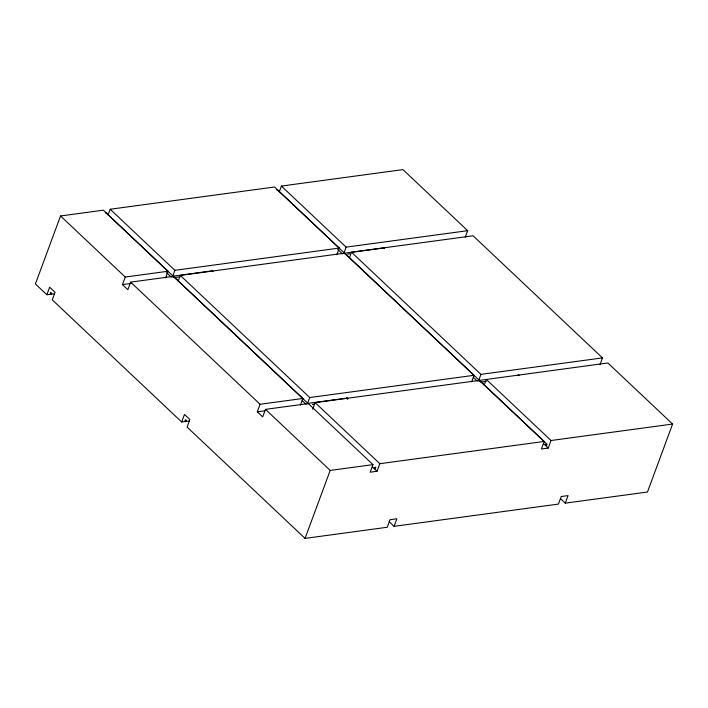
<?xml version="1.0" encoding="UTF-8"?>
<svg xmlns="http://www.w3.org/2000/svg" width="708" height="708" viewBox="0 0 708 708"><rect width="100%" height="100%" fill="white"/><g stroke="black" fill="none" stroke-linecap="round" stroke-linejoin="round"><path stroke-width="1.06" d="M165.61 277.855L168.061 271.244L103.341 210.179L60.543 215.975L35.4 283.943L46.861 294.758L54.534 293.714M46.861 294.758L49.657 287.2L55.047 292.289L52.25 299.847L181.691 421.977L189.355 420.941M108.094 214.913L110.191 209.249L274.545 187.001L339.265 248.066L336.813 254.676M300.44 405.082L302.882 398.471L173.451 276.332L130.653 282.129L127.856 289.687L122.466 284.598L125.254 277.04L168.061 271.244M172.46 276.925L174.903 270.323L339.265 248.066M178.204 281.076L180.301 275.412L344.654 253.154L474.086 375.293L471.643 381.895M181.691 421.977L184.478 414.428L189.877 419.517L187.08 427.066L305.051 538.39L387.232 527.256L390.028 519.707L396.869 518.778L394.082 526.336L389.267 521.787M279.297 191.735L281.395 186.071L402.949 169.61L467.661 230.684L465.218 237.286M560.471 498.609L565.285 503.149L647.457 492.025L672.6 424.057L551.045 440.518L548.249 448.067L541.408 448.996L544.195 441.447L379.842 463.696L377.054 471.254L370.204 472.174L372.992 464.625L308.281 403.56L265.482 409.357L262.686 416.906L257.296 411.817L260.084 404.268L302.882 398.471M344.017 252.8L346.106 247.136L467.661 230.684M349.407 257.889L351.504 252.225L473.059 235.773L602.49 357.903L600.048 364.514M307.635 403.206L309.732 397.542L474.086 375.293M312.679 409.242L315.131 402.631L607.88 362.992L672.6 424.057M305.051 538.39L330.194 470.422L372.992 464.625M478.493 380.966L480.936 374.364L602.49 357.903M484.237 385.117L486.325 379.453L551.045 440.518M565.285 503.149L568.073 495.6L561.232 496.529L558.435 504.078L394.082 526.336M212.046 271.527L211.674 270.73L213.241 271.491M382.993 248.101L384.541 248.181M346.398 398.374L346.858 397.905L348 398.462M348.009 398.808L346.513 398.507M173.079 276.147L211.488 270.943M344.566 253.225L382.975 248.03M122.466 284.598L131.024 283.439M174.292 277.58L179.743 276.837M347.672 254.101L349.849 253.809M346.318 398.17L307.909 403.365L105.952 212.789M257.296 411.817L264.783 410.799M312.387 404.356L314.564 404.064M480.829 382.09L486.157 381.373M281.395 186.071L346.106 247.136M351.504 252.225L480.936 374.364M479.484 380.382L544.195 441.447M277.155 189.611L546.806 444.058M337.725 249.411L342.513 253.933M473.316 377.364L477.342 381.152M543.461 443.544L548.249 448.067M110.191 209.249L174.903 270.323M180.301 275.412L309.732 397.542M315.131 402.631L379.842 463.696M166.522 272.598L171.318 277.12M302.121 400.542L306.139 404.339M372.258 466.731L377.054 471.254M60.543 215.975L125.254 277.04M130.653 282.129L260.084 404.268M265.482 409.357L330.194 470.422M519.486 375.541L518.336 374.983L517.999 375.594M276.474 189.7A0.912 0.54 -46.7 0 1 277.164 190.417M105.651 212.736A0.912 0.54 -46.7 0 1 106.05 213.4M307.422 403.436A0.912 0.602 82.3 0 1 308.122 403.932M383.09 248.181A0.912 0.602 82.3 0 1 383.816 248.11M344.079 253.296A0.912 0.602 82.3 0 1 344.778 253.783M211.462 271.491A0.912 0.602 82.3 0 1 212.639 271.615M172.451 276.288A0.912 0.602 82.3 0 1 173.389 277.164M517.822 375.585A0.912 0.602 82.3 0 1 518.875 375.691M478.909 380.515A0.912 0.602 82.3 0 1 479.67 381.231M346.557 398.188A0.912 0.602 82.3 0 1 347.486 399.073M546.134 445.465A0.912 0.54 -46.7 0 0 546.903 444.155A0.912 0.54 -46.7 0 0 545.638 444.651A0.912 0.54 -46.7 0 0 546.134 445.465M185.239 420.233A0.912 0.602 82.3 0 0 185.806 421.658A0.912 0.602 82.3 0 0 186.292 420.348A0.912 0.602 82.3 0 0 185.239 420.233M50.418 293.015A0.912 0.602 82.3 0 0 50.985 294.431A0.912 0.602 82.3 0 0 51.463 293.121A0.912 0.602 82.3 0 0 50.418 293.015M374.93 468.643A0.912 0.54 -46.7 0 0 375.709 467.342A0.912 0.54 -46.7 0 0 374.435 467.829A0.912 0.54 -46.7 0 0 374.93 468.643"/></g></svg>
